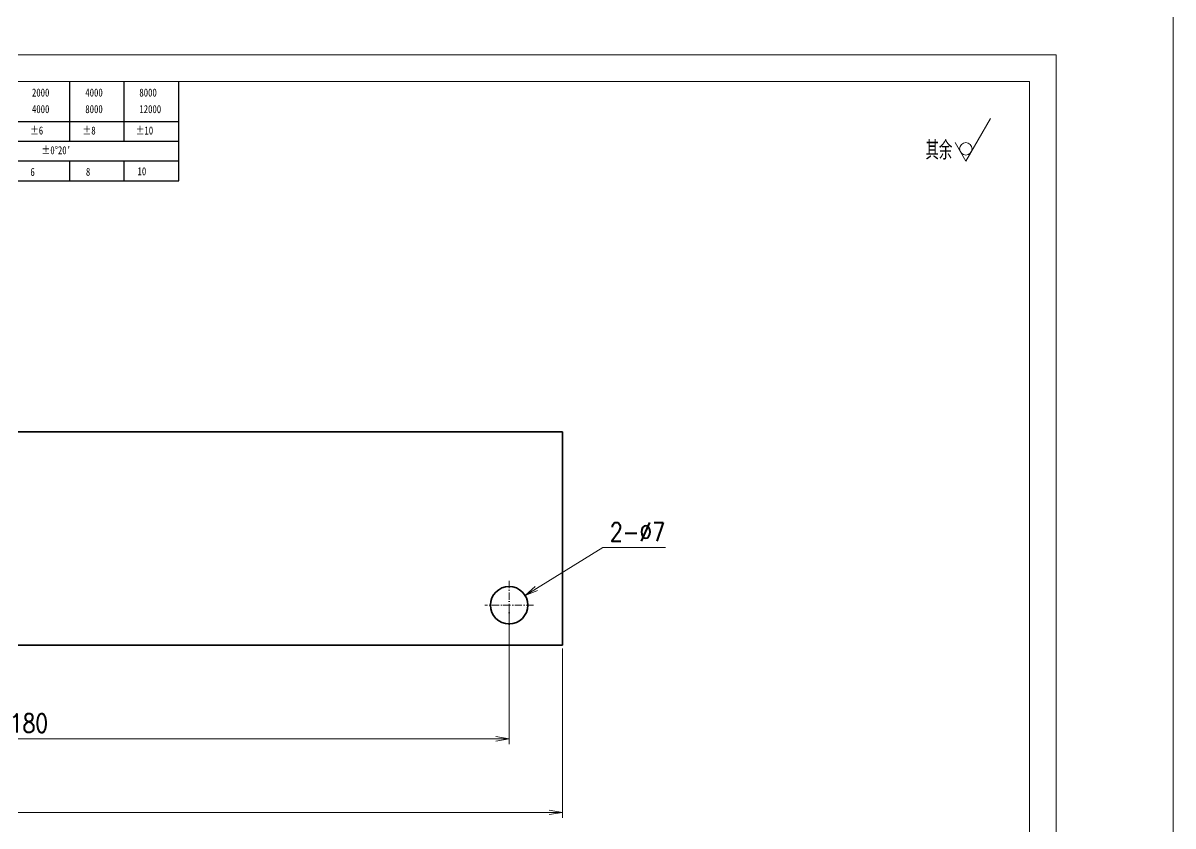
# Model space of a CAD drawing. Header units: millimetres. Extents: x 1333 to 359964, y -52803 to -5704.
# Drawn here: x 164401.8 to 164617.3, y -26249.1 to -26098.6 of the extents above; entities that cross this region are included whole.
import ezdxf

# ---------------------------------------------------------------- set-up
doc = ezdxf.new("R2010")
doc.units = ezdxf.units.MM
doc.header["$LTSCALE"] = 0.5
for name, pattern in [('AM_ISO08W050x2', [9, 6, -0.75, 1.5, -0.75]), ('DASHDOT', [18.5, 12, -3, 0.5, -3]), ('DOT2', [0.125, 0, -0.125])]:
    doc.linetypes.add(name, pattern=pattern)
for name, color, linetype, lineweight in [('中心线', 2, 'AM_ISO08W050x2', 18), ('图框', 7, 'Continuous', 18), ('标注线', 3, 'Continuous', 18), ('粗实线', 7, 'Continuous', 35)]:
    doc.layers.add(name, color=color, linetype=linetype, lineweight=lineweight)
doc.layers.add('图\\M+19E79\\M+195B6\\M+18E9A', color=7, linetype='Continuous')
doc.layers.add('打印-禁用', color=7, linetype='Continuous', lineweight=15, plot=False)
doc.styles.add('DIM', font='romans.shx', dxfattribs={"width": 0.8, "bigfont": 'bigfont.shx'})
doc.styles.add('国标', font='simfang.ttf', dxfattribs={"width": 0.8})
doc.styles.add('机械长仿宋', font='gbenor.shx', dxfattribs={"height": 1, "bigfont": 'gbcbig.shx'})
doc.dimstyles.new('DEH 1-1$0', dxfattribs={"dimtxt": 3.5, "dimasz": 2.5, "dimexe": 1, "dimexo": 0.625, "dimgap": 1.2, "dimtad": 1, "dimzin": 9, "dimdsep": 46, "dimtxsty": 'DIM', "dimblk": 'OPEN', "dimcen": 0, "dimclrd": 8, "dimclre": 8, "dimclrt": 2, "dimazin": 2, "dimtfac": 0.5, "dimtmove": 0, "dimatfit": 3, "dimldrblk": 'OPEN', "dimfxl": 0, "dimtolj": 2, "dimlwd": 18, "dimlwe": 18, "dimarcsym": 0})
doc.dimstyles.new('DEH 1-1$3', dxfattribs={"dimtxt": 3.5, "dimasz": 2.5, "dimexe": 1, "dimexo": 0.625, "dimgap": 1.2, "dimtad": 1, "dimtoh": 1, "dimdsep": 46, "dimtxsty": 'DIM', "dimblk": 'OPEN', "dimcen": 0, "dimclrd": 8, "dimclre": 8, "dimclrt": 2, "dimazin": 2, "dimtfac": 0.5, "dimtofl": 0, "dimtmove": 0, "dimatfit": 3, "dimldrblk": 'OPEN', "dimfxl": 0, "dimtolj": 2, "dimlwd": 18, "dimlwe": 18, "dimarcsym": 0})

# ---------------------------------------------------------------- blocks, each defined once
blk = doc.blocks.new('GZDEH零件A3图框V01版')
at = {"layer": '图\\M+19E79\\M+195B6\\M+18E9A', "color": 9}
for p, q in [((3092.64, -1561.98), (3092.64, -1554.46)), ((3102.86, -1561.98), (3102.86, -1554.46)), ((3113.09, -1573.08), (3113.09, -1554.46)), ((2996.09, -1561.98), (3113.09, -1561.98)), ((3092.64, -1565.68), (3092.64, -1561.98)), ((3102.86, -1565.68), (3102.86, -1561.98)), ((2996.09, -1565.68), (3113.09, -1565.68)), ((2996.09, -1569.38), (3113.09, -1569.38)), ((3092.64, -1573.08), (3092.64, -1569.38)), ((3102.86, -1573.08), (3102.86, -1569.38)), ((2990.09, -1573.08), (3113.09, -1573.08))]:
    blk.add_line(p, q, dxfattribs=at)
at = {"layer": '图框', "linetype": 'Continuous'}
for p, q in [((3272.49, -1554.46), (2882.49, -1554.46)), ((3272.49, -1832.96), (3272.49, -1554.46))]:
    blk.add_line(p, q, dxfattribs=at)
at = {"layer": '打印-禁用', "linetype": 'Continuous'}
for p, q in [((2857.49, -1549.46), (2857.49, -1846.46)), ((3277.49, -1549.46), (2857.49, -1549.46)), ((3277.49, -1846.46), (3277.49, -1549.46))]:
    blk.add_line(p, q, dxfattribs=at)
at = {"layer": '图\\M+19E79\\M+195B6\\M+18E9A', "color": 9, "style": '国标', "width": 0.8}
for s, p in [('2000', (3085.57, -1557.31)), ('4000', (3095.57, -1557.31)), ('8000', (3105.7, -1557.31)), ('4000', (3085.57, -1560.41)), ('8000', (3095.57, -1560.41)), ('12000', (3105.7, -1560.41)), ('±6', (3085.22, -1564.42)), ('±8', (3095.06, -1564.42)), ('±10', (3105.02, -1564.42)), ("±0%%D20'", (3087.38, -1568.12)), ('6', (3085.28, -1572.19)), ('8', (3095.68, -1572.15)), ('10', (3105.36, -1572.06))]:
    blk.add_text(s, height=1.5, dxfattribs=at).set_placement(p)
blk = doc.blocks.new('DEH A3')
at = {"layer": '图框'}
blk.add_blockref('GZDEH零件A3图框V01版', (-2857.49, 1846.46), dxfattribs=at)
blk = doc.blocks.new('FINISHER_NON')
at = {"layer": '标注线'}
for p, q in [((0, 0), (4.62, 8)), ((-2.02, 3.5), (0, 0))]:
    blk.add_line(p, q, dxfattribs=at)
blk.add_circle((0, 2.33), 1.17, dxfattribs=at)
blk = doc.blocks.new('其余不去材料')
at = {"layer": '标注线'}
blk.add_blockref('FINISHER_NON', (0, 0), dxfattribs=at)
at = {"layer": '标注线', "color": 7, "linetype": 'DOT2', "style": '机械长仿宋'}
blk.add_text('其余', height=3.5, dxfattribs=at).set_placement((-7.56, 0.3))
blk = doc.blocks.new('_Open')
at = {"color": 0, "linetype": 'ByBlock', "lineweight": -2}
for p, q in [((-1, 0.167), (0, 0)), ((-1, -0.167), (0, 0)), ((0, 0), (-1, 0))]:
    blk.add_line(p, q, dxfattribs=at)
blk = doc.blocks.new('*D95')
at = {"layer": 'Defpoints', "color": 0, "transparency": 16777216}
for p in [(164312.94, -26207.73), (164492.94, -26207.73), (164492.94, -26232.79)]:
    blk.add_point(p, dxfattribs=at)
at = {"layer": '标注线', "color": 8, "lineweight": 18, "transparency": 16777216}
for p, q in [((164312.94, -26208.36), (164312.94, -26233.79)), ((164492.94, -26208.36), (164492.94, -26233.79)), ((164315.44, -26232.79), (164490.44, -26232.79))]:
    blk.add_line(p, q, dxfattribs=at)
at = {"layer": '标注线', "color": 8, "lineweight": 18, "transparency": 16777216, "xscale": 2.5, "yscale": 2.5, "zscale": 2.5, "rotation": 180}
blk.add_blockref('_Open', (164312.94, -26232.79), dxfattribs=at)
at = {"layer": '标注线', "color": 8, "lineweight": 18, "transparency": 16777216, "xscale": 2.5, "yscale": 2.5, "zscale": 2.5}
blk.add_blockref('_Open', (164492.94, -26232.79), dxfattribs=at)
at = {"layer": '标注线', "color": 2, "transparency": 16777216, "insert": (164402.94, -26229.84), "char_height": 3.5, "attachment_point": 5, "style": 'DIM'}
blk.add_mtext('\\A2;180', dxfattribs=at)
blk = doc.blocks.new('*D96')
at = {"layer": 'Defpoints', "color": 0, "transparency": 16777216}
for p in [(164263.94, -26215.23), (164502.94, -26215.23), (164502.94, -26246.56)]:
    blk.add_point(p, dxfattribs=at)
at = {"layer": '标注线', "color": 8, "lineweight": 18, "transparency": 16777216}
for p, q in [((164263.94, -26215.86), (164263.94, -26247.56)), ((164502.94, -26215.86), (164502.94, -26247.56)), ((164266.44, -26246.56), (164500.44, -26246.56))]:
    blk.add_line(p, q, dxfattribs=at)
at = {"layer": '标注线', "color": 8, "lineweight": 18, "transparency": 16777216, "xscale": 2.5, "yscale": 2.5, "zscale": 2.5, "rotation": 180}
blk.add_blockref('_Open', (164263.94, -26246.56), dxfattribs=at)
at = {"layer": '标注线', "color": 8, "lineweight": 18, "transparency": 16777216, "xscale": 2.5, "yscale": 2.5, "zscale": 2.5}
blk.add_blockref('_Open', (164502.94, -26246.56), dxfattribs=at)
at = {"layer": '标注线', "color": 2, "transparency": 16777216, "insert": (164383.44, -26243.61), "char_height": 3.5, "attachment_point": 5, "style": 'DIM'}
blk.add_mtext('\\A2;239', dxfattribs=at)
blk = doc.blocks.new('*D99')
at = {"layer": 'Defpoints', "color": 0, "transparency": 16777216}
for p in [(164495.92, -26205.91), (164489.95, -26209.56)]:
    blk.add_point(p, dxfattribs=at)
at = {"layer": '标注线', "color": 8, "lineweight": 18, "transparency": 16777216}
for p, q in [((164510.52, -26196.95), (164498.05, -26204.6)), ((164522.26, -26196.95), (164510.52, -26196.95))]:
    blk.add_line(p, q, dxfattribs=at)
at = {"layer": '标注线', "color": 8, "lineweight": 18, "transparency": 16777216, "xscale": 2.5, "yscale": 2.5, "zscale": 2.5, "rotation": 211.5224934889393}
blk.add_blockref('_Open', (164495.92, -26205.91), dxfattribs=at)
at = {"layer": '标注线', "color": 2, "transparency": 16777216, "insert": (164516.99, -26194), "char_height": 3.5, "attachment_point": 5, "style": 'DIM'}
blk.add_mtext('\\A2;2-%%c7', dxfattribs=at)

msp = doc.modelspace()

# ---------------------------------------------------------------- linework, layer by layer
at = {"layer": '中心线', "linetype": 'DASHDOT', "lineweight": 13, "ltscale": 0.2275}
for p, q in [((164492.936, -26203.185), (164492.936, -26212.285)), ((164497.486, -26207.735), (164488.386, -26207.735))]:
    msp.add_line(p, q, dxfattribs=at)
at = {"layer": '粗实线', "lineweight": 35}
for p, q in [((164263.936, -26175.235), (164502.936, -26175.235)), ((164502.936, -26175.235), (164502.936, -26215.235)), ((164263.936, -26215.235), (164502.936, -26215.235))]:
    msp.add_line(p, q, dxfattribs=at)
msp.add_circle((164492.936, -26207.735), 3.5, dxfattribs=at)

# ---------------------------------------------------------------- block references
at = {"layer": '图框', "xscale": 2, "yscale": 2, "zscale": 2}
msp.add_blockref('DEH A3', (164617.344, -26401.55), dxfattribs=at)
at = {"layer": '图框'}
msp.add_blockref('DEH A3', (164175.43, -26401.55), dxfattribs=at)
at = {"layer": '标注线'}
msp.add_blockref('其余不去材料', (164578.511, -26124.514), dxfattribs=at)

# ---------------------------------------------------------------- dimensions: what is measured, and where the dimension line sits
dim = msp.add_diameter_dim_2p(p1=(164489.953, -26209.565), p2=(164495.92, -26205.905), dimstyle='DEH 1-1$3', override={"dimpost": '2-%%c<>'}, dxfattribs=at)
dim.commit()
dim.dimension.update_dxf_attribs({"geometry": '*D99', "text_midpoint": (164516.99, -26196.948), "dimtype": 163})
for base, p1, p2, picture, middle in [((164492.936, -26232.788), (164312.936, -26207.735), (164492.936, -26207.735), '*D95', (164402.936, -26229.838)), ((164502.936, -26246.561), (164263.936, -26215.235), (164502.936, -26215.235), '*D96', (164383.436, -26243.611))]:
    dim = msp.add_linear_dim(base=base, p1=p1, p2=p2, dimstyle='DEH 1-1$0', dxfattribs=at)
    dim.commit()
    dim.dimension.update_dxf_attribs({"geometry": picture, "text_midpoint": middle})

doc.saveas('drawing.dxf')
